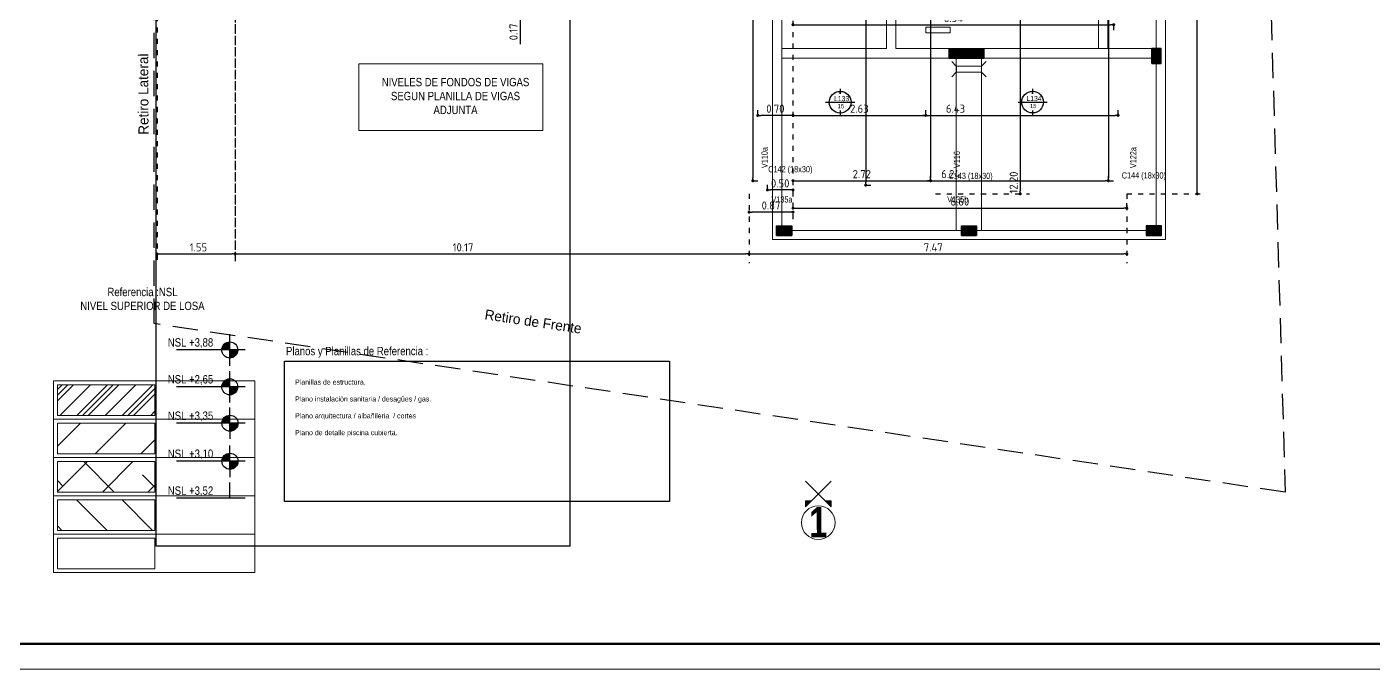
# Model space of a CAD drawing. Extents: x 233 to 569, y -241 to -74.
# Drawn here: x 403.71 to 430.34, y -111.52 to -98.82 of the extents above; entities that cross this region are included whole.
import ezdxf
from ezdxf.enums import TextEntityAlignment as Align

# ---------------------------------------------------------------- set-up
doc = ezdxf.new("R2010")
doc.units = 0
doc.header["$MEASUREMENT"] = 0
for name, pattern in [('CENTER', [2, 1.25, -0.25, 0.25, -0.25]), ('DOT2', [0.125, 0, -0.125]), ('TRAZOS', [0.75, 0.5, -0.25])]:
    doc.linetypes.add(name, pattern=pattern)
doc.layers.get('0').update_dxf_attribs({"linetype": 'CONTINUOUS', "lineweight": 50})
doc.layers.get('DEFPOINTS').update_dxf_attribs({"linetype": 'CONTINUOUS'})
for name, color, linetype, lineweight in [('00 EJES DE REPLANTEO MODEL 1 Y 2', 1, 'CENTER', 20), ('2D PA ESTRUCTURA COLUMNAS BORDES', 95, 'CONTINUOUS', 9), ('2D PB ESTRUCTURA COLUMNAS BORDES', 7, 'CONTINUOUS', 0), ('2D PB ESTRUCTURA LOSA PILETA HATCH', 150, 'CONTINUOUS', 0), ('2D PB ESTRUCTURA VIGAS', 109, 'CONTINUOUS', 0), ('LINEAS', 2, 'CONTINUOUS', 20), ('MARCOS', 4, 'CONTINUOUS', 80)]:
    doc.layers.add(name, color=color, linetype=linetype, lineweight=lineweight)
for name, color, linetype in [('2D PLATEA ESTRUCTURA COLUMNAS BORDES', 7, 'CONTINUOUS'), ('2D PLATEA ESTRUCTURA COLUMNAS HATCH', 92, 'CONTINUOUS'), ('2D PLATEA ESTRUTURA CONTORNOS', 211, 'CONTINUOUS'), ('2D TERRENO RETIROS', 205, 'CONTINUOUS'), ('NIVELES PLANTA', 7, 'CONTINUOUS'), ('PAPER COTAS GENERAL 1 50', 7, 'CONTINUOUS'), ('PAPER PLATEA EST TEXTO NOM COLUMNAS', 92, 'CONTINUOUS'), ('PAPER ROTULO TEXTO LETRA OSCURA', 250, 'CONTINUOUS'), ('PAPER TEXTO NOM VIGAS', 7, 'CONTINUOUS')]:
    doc.layers.add(name, color=color, linetype=linetype)
doc.styles.add('ARIAL', font='')
doc.styles.add('SANSSERIFBOLD', font='', dxfattribs={"width": 0.8, "height": 0.32774})
doc.styles.get("Standard").update_dxf_attribs({"font": 'bahnschrift.ttf'})
doc.styles.add('style3', font='GOTHIC.TTF')
doc.styles.get('ARIAL').set_extended_font_data('DIN')
doc.styles.get('SANSSERIFBOLD').set_extended_font_data('Sitka Banner Semibold', bold=True)
doc.dimstyles.new('PLANTA', dxfattribs={"dimscale": 0, "dimtxt": 0.16, "dimasz": 0.06, "dimexe": 0.18, "dimexo": 0, "dimgap": 0.05, "dimtad": 1, "dimzin": 0, "dimdsep": 46, "dimtxsty": 'ARIAL', "dimblk1": 'DOT', "dimblk2": 'DOT', "dimsah": 1, "dimcen": 0.09, "dimclrd": 1, "dimclre": 1, "dimclrt": 3, "dimadec": 0, "dimazin": 0, "dimtfac": 1, "dimtofl": 0, "dimtmove": 0, "dimatfit": 3, "dimldrblk": 'DOT', "dimfxl": 0.18, "dimtolj": 1, "dimtzin": 0, "dimarcsym": 0})
pattern_1 = [(90, (403.076346, 32.488553), (-0.00635, 2e-18), []), (180, (403.076346, 32.488553), (-2e-18, -0.00635), [])]

# ---------------------------------------------------------------- blocks, each defined once
blk = doc.blocks.new('_DOT')
at = {"color": 0, "linetype": 'ByBlock'}
blk.add_line((-0.5, 0), (-1, 0), dxfattribs=at)
at = {"color": 0, "linetype": 'ByBlock', "const_width": 0.5}
blk.add_lwpolyline([(-0.25, 0, 1), (0.25, 0, 1)], format="xyb", close=True, dxfattribs=at)
blk = doc.blocks.new('*D694')
at = {"layer": 'DEFPOINTS', "color": 0, "transparency": 16777216}
for p in [(418.867, -89.922), (417.997, -102.122), (417.997, -102.483)]:
    blk.add_point(p, dxfattribs=at)
at = {"layer": 'PAPER COTAS GENERAL 1 50', "color": 1, "linetype": 'DOT2', "lineweight": -2, "transparency": 16777216}
for p, q in [((418.867, -89.922), (418.867, -102.663)), ((417.997, -102.122), (417.997, -102.663))]:
    blk.add_line(p, q, dxfattribs=at)
at = {"layer": 'PAPER COTAS GENERAL 1 50', "color": 1, "lineweight": -2, "transparency": 16777216}
blk.add_line((418.807, -102.483), (418.057, -102.483), dxfattribs=at)
at = {"layer": 'PAPER COTAS GENERAL 1 50', "color": 1, "lineweight": -2, "transparency": 16777216, "xscale": 0.06, "yscale": 0.06, "zscale": 0.06, "rotation": 180}
blk.add_blockref('_DOT', (417.997, -102.483), dxfattribs=at)
at = {"layer": 'PAPER COTAS GENERAL 1 50', "color": 1, "lineweight": -2, "transparency": 16777216, "xscale": 0.06, "yscale": 0.06, "zscale": 0.06}
blk.add_blockref('_DOT', (418.867, -102.483), dxfattribs=at)
at = {"layer": 'PAPER COTAS GENERAL 1 50', "color": 3, "transparency": 16777216, "insert": (418.432, -102.352), "char_height": 0.16, "attachment_point": 5, "style": 'ARIAL'}
blk.add_mtext('\\A1;0.87', dxfattribs=at)
blk = doc.blocks.new('*D702')
at = {"layer": 'DEFPOINTS', "color": 0, "transparency": 16777216}
for p in [(418.867, -89.922), (421.686, -102.122), (423.364, -102.122)]:
    blk.add_point(p, dxfattribs=at)
at = {"layer": 'PAPER COTAS GENERAL 1 50', "color": 1, "linetype": 'DOT2', "lineweight": -2, "transparency": 16777216}
for p, q in [((418.867, -89.922), (423.544, -89.922)), ((421.686, -102.122), (423.544, -102.122))]:
    blk.add_line(p, q, dxfattribs=at)
at = {"layer": 'PAPER COTAS GENERAL 1 50', "color": 1, "lineweight": -2, "transparency": 16777216}
blk.add_line((423.364, -89.982), (423.364, -102.062), dxfattribs=at)
at = {"layer": 'PAPER COTAS GENERAL 1 50', "color": 1, "lineweight": -2, "transparency": 16777216, "xscale": 0.06, "yscale": 0.06, "zscale": 0.06}
for p, rotation in [((423.364, -89.922), 90), ((423.364, -102.122), 270)]:
    blk.add_blockref('_DOT', p, dxfattribs=dict(at, rotation=rotation))
at = {"layer": 'PAPER COTAS GENERAL 1 50', "color": 3, "transparency": 16777216, "insert": (423.233, -101.898), "char_height": 0.16, "attachment_point": 5, "rotation": 90, "style": 'ARIAL'}
blk.add_mtext('\\A1;12.20', dxfattribs=at)
blk = doc.blocks.new('*D708')
at = {"layer": 'DEFPOINTS', "color": 0, "transparency": 16777216}
for p in [(417.997, -102.122), (425.471, -102.122), (425.471, -103.311)]:
    blk.add_point(p, dxfattribs=at)
at = {"layer": 'PAPER COTAS GENERAL 1 50', "color": 1, "linetype": 'DOT2', "lineweight": -2, "transparency": 16777216}
for p, q in [((417.997, -102.122), (417.997, -103.491)), ((425.471, -102.122), (425.471, -103.491))]:
    blk.add_line(p, q, dxfattribs=at)
at = {"layer": 'PAPER COTAS GENERAL 1 50', "color": 1, "lineweight": -2, "transparency": 16777216}
blk.add_line((418.057, -103.311), (425.411, -103.311), dxfattribs=at)
at = {"layer": 'PAPER COTAS GENERAL 1 50', "color": 1, "lineweight": -2, "transparency": 16777216, "xscale": 0.06, "yscale": 0.06, "zscale": 0.06, "rotation": 180}
blk.add_blockref('_DOT', (417.997, -103.311), dxfattribs=at)
at = {"layer": 'PAPER COTAS GENERAL 1 50', "color": 1, "lineweight": -2, "transparency": 16777216, "xscale": 0.06, "yscale": 0.06, "zscale": 0.06}
blk.add_blockref('_DOT', (425.471, -103.311), dxfattribs=at)
at = {"layer": 'PAPER COTAS GENERAL 1 50', "color": 3, "transparency": 16777216, "insert": (421.641, -103.181), "char_height": 0.16, "attachment_point": 5, "style": 'ARIAL'}
blk.add_mtext('\\A1;7.47', dxfattribs=at)
blk = doc.blocks.new('*D710')
at = {"layer": 'DEFPOINTS', "color": 0, "transparency": 16777216}
for p in [(407.831, -97.954), (417.997, -102.122), (417.997, -103.311)]:
    blk.add_point(p, dxfattribs=at)
at = {"layer": 'PAPER COTAS GENERAL 1 50', "color": 1, "linetype": 'DOT2', "lineweight": -2, "transparency": 16777216}
for p, q in [((407.831, -97.954), (407.831, -103.491)), ((417.997, -102.122), (417.997, -103.491))]:
    blk.add_line(p, q, dxfattribs=at)
at = {"layer": 'PAPER COTAS GENERAL 1 50', "color": 1, "lineweight": -2, "transparency": 16777216}
blk.add_line((407.891, -103.311), (417.937, -103.311), dxfattribs=at)
at = {"layer": 'PAPER COTAS GENERAL 1 50', "color": 1, "lineweight": -2, "transparency": 16777216, "xscale": 0.06, "yscale": 0.06, "zscale": 0.06, "rotation": 180}
blk.add_blockref('_DOT', (407.831, -103.311), dxfattribs=at)
at = {"layer": 'PAPER COTAS GENERAL 1 50', "color": 1, "lineweight": -2, "transparency": 16777216, "xscale": 0.06, "yscale": 0.06, "zscale": 0.06}
blk.add_blockref('_DOT', (417.997, -103.311), dxfattribs=at)
at = {"layer": 'PAPER COTAS GENERAL 1 50', "color": 3, "transparency": 16777216, "insert": (412.339, -103.18), "char_height": 0.16, "attachment_point": 5, "style": 'ARIAL'}
blk.add_mtext('\\A1;10.17', dxfattribs=at)
blk = doc.blocks.new('*D711')
at = {"layer": 'DEFPOINTS', "color": 0, "transparency": 16777216}
for p in [(406.285, -94.328), (407.831, -97.868), (407.831, -103.311)]:
    blk.add_point(p, dxfattribs=at)
at = {"layer": 'PAPER COTAS GENERAL 1 50', "color": 1, "linetype": 'DOT2', "lineweight": -2, "transparency": 16777216}
for p, q in [((406.285, -94.328), (406.285, -103.491)), ((407.831, -97.868), (407.831, -103.491))]:
    blk.add_line(p, q, dxfattribs=at)
at = {"layer": 'PAPER COTAS GENERAL 1 50', "color": 1, "lineweight": -2, "transparency": 16777216}
blk.add_line((406.345, -103.311), (407.771, -103.311), dxfattribs=at)
at = {"layer": 'PAPER COTAS GENERAL 1 50', "color": 1, "lineweight": -2, "transparency": 16777216, "xscale": 0.06, "yscale": 0.06, "zscale": 0.06, "rotation": 180}
blk.add_blockref('_DOT', (406.285, -103.311), dxfattribs=at)
at = {"layer": 'PAPER COTAS GENERAL 1 50', "color": 1, "lineweight": -2, "transparency": 16777216, "xscale": 0.06, "yscale": 0.06, "zscale": 0.06}
blk.add_blockref('_DOT', (407.831, -103.311), dxfattribs=at)
at = {"layer": 'PAPER COTAS GENERAL 1 50', "color": 3, "transparency": 16777216, "insert": (407.104, -103.18), "char_height": 0.16, "attachment_point": 5, "style": 'ARIAL'}
blk.add_mtext('\\A1;1.55', dxfattribs=at)
blk = doc.blocks.new('*D647')
at = {"layer": 'DEFPOINTS', "color": 0, "transparency": 16777216}
for p in [(413.469, -97.782), (415.888, -97.954), (417.997, -97.782)]:
    blk.add_point(p, dxfattribs=at)
at = {"layer": 'PAPER COTAS GENERAL 1 50', "color": 1, "lineweight": -2, "transparency": 16777216}
for p, q in [((413.469, -97.722), (413.469, -97.662)), ((413.469, -98.014), (413.469, -99.16))]:
    blk.add_line(p, q, dxfattribs=at)
at = {"layer": 'PAPER COTAS GENERAL 1 50', "color": 1, "linetype": 'DOT2', "lineweight": -2, "transparency": 16777216}
for p, q in [((417.997, -97.782), (413.289, -97.782)), ((415.888, -97.954), (413.289, -97.954))]:
    blk.add_line(p, q, dxfattribs=at)
at = {"layer": 'PAPER COTAS GENERAL 1 50', "color": 1, "lineweight": -2, "transparency": 16777216, "xscale": 0.06, "yscale": 0.06, "zscale": 0.06}
for p, rotation in [((413.469, -97.782), 270), ((413.469, -97.954), 90)]:
    blk.add_blockref('_DOT', p, dxfattribs=dict(at, rotation=rotation))
at = {"layer": 'PAPER COTAS GENERAL 1 50', "color": 3, "transparency": 16777216, "insert": (413.338, -98.917), "char_height": 0.16, "attachment_point": 5, "rotation": 90, "style": 'ARIAL'}
blk.add_mtext('\\A1;0.17', dxfattribs=at)
blk = doc.blocks.new('*D662')
at = {"layer": 'DEFPOINTS', "color": 0, "transparency": 16777216}
for p in [(425.471, -92.58), (426.866, -92.58), (425.471, -102.122)]:
    blk.add_point(p, dxfattribs=at)
at = {"layer": 'PAPER COTAS GENERAL 1 50', "color": 1, "linetype": 'DOT2', "lineweight": -2, "transparency": 16777216}
for p, q in [((425.471, -92.58), (427.046, -92.58)), ((425.471, -102.122), (427.046, -102.122))]:
    blk.add_line(p, q, dxfattribs=at)
at = {"layer": 'PAPER COTAS GENERAL 1 50', "color": 1, "lineweight": -2, "transparency": 16777216}
blk.add_line((426.866, -102.062), (426.866, -92.64), dxfattribs=at)
at = {"layer": 'PAPER COTAS GENERAL 1 50', "color": 1, "lineweight": -2, "transparency": 16777216, "xscale": 0.06, "yscale": 0.06, "zscale": 0.06}
for p, rotation in [((426.866, -92.58), 90), ((426.866, -102.122), 270)]:
    blk.add_blockref('_DOT', p, dxfattribs=dict(at, rotation=rotation))
at = {"layer": 'PAPER COTAS GENERAL 1 50', "color": 3, "transparency": 16777216, "insert": (426.734, -97.351), "char_height": 0.16, "attachment_point": 5, "rotation": 90, "style": 'ARIAL'}
blk.add_mtext('\\A1;9.54', dxfattribs=at)
blk = doc.blocks.new('*D668')
at = {"layer": 'DEFPOINTS', "color": 0, "transparency": 16777216}
for p in [(418.867, -89.922), (421.494, -100.569), (421.494, -100.569)]:
    blk.add_point(p, dxfattribs=at)
at = {"layer": 'PAPER COTAS GENERAL 1 50', "color": 1, "linetype": 'DOT2', "lineweight": -2, "transparency": 16777216}
for p, q in [((418.867, -89.922), (418.867, -100.749)), ((421.494, -100.569), (421.494, -100.389))]:
    blk.add_line(p, q, dxfattribs=at)
at = {"layer": 'PAPER COTAS GENERAL 1 50', "color": 1, "lineweight": -2, "transparency": 16777216}
blk.add_line((418.927, -100.569), (421.434, -100.569), dxfattribs=at)
at = {"layer": 'PAPER COTAS GENERAL 1 50', "color": 1, "lineweight": -2, "transparency": 16777216, "xscale": 0.06, "yscale": 0.06, "zscale": 0.06, "rotation": 180}
blk.add_blockref('_DOT', (418.867, -100.569), dxfattribs=at)
at = {"layer": 'PAPER COTAS GENERAL 1 50', "color": 1, "lineweight": -2, "transparency": 16777216, "xscale": 0.06, "yscale": 0.06, "zscale": 0.06}
blk.add_blockref('_DOT', (421.494, -100.569), dxfattribs=at)
at = {"layer": 'PAPER COTAS GENERAL 1 50', "color": 3, "transparency": 16777216, "insert": (420.18, -100.437), "char_height": 0.16, "attachment_point": 5, "style": 'ARIAL'}
blk.add_mtext('\\A1;2.63', dxfattribs=at)
blk = doc.blocks.new('*D669')
at = {"layer": 'DEFPOINTS', "color": 0, "transparency": 16777216}
for p in [(418.867, -89.922), (425.298, -100.569), (425.298, -100.569)]:
    blk.add_point(p, dxfattribs=at)
at = {"layer": 'PAPER COTAS GENERAL 1 50', "color": 1, "linetype": 'DOT2', "lineweight": -2, "transparency": 16777216}
for p, q in [((418.867, -89.922), (418.867, -100.749)), ((425.298, -100.569), (425.298, -100.389))]:
    blk.add_line(p, q, dxfattribs=at)
at = {"layer": 'PAPER COTAS GENERAL 1 50', "color": 1, "lineweight": -2, "transparency": 16777216}
blk.add_line((418.927, -100.569), (425.238, -100.569), dxfattribs=at)
at = {"layer": 'PAPER COTAS GENERAL 1 50', "color": 1, "lineweight": -2, "transparency": 16777216, "xscale": 0.06, "yscale": 0.06, "zscale": 0.06, "rotation": 180}
blk.add_blockref('_DOT', (418.867, -100.569), dxfattribs=at)
at = {"layer": 'PAPER COTAS GENERAL 1 50', "color": 1, "lineweight": -2, "transparency": 16777216, "xscale": 0.06, "yscale": 0.06, "zscale": 0.06}
blk.add_blockref('_DOT', (425.298, -100.569), dxfattribs=at)
at = {"layer": 'PAPER COTAS GENERAL 1 50', "color": 3, "transparency": 16777216, "insert": (422.082, -100.437), "char_height": 0.16, "attachment_point": 5, "style": 'ARIAL'}
blk.add_mtext('\\A1;6.43', dxfattribs=at)
blk = doc.blocks.new('*D670')
at = {"layer": 'DEFPOINTS', "color": 0, "transparency": 16777216}
for p in [(418.867, -89.922), (425.471, -102.405), (425.471, -102.405)]:
    blk.add_point(p, dxfattribs=at)
at = {"layer": 'PAPER COTAS GENERAL 1 50', "color": 1, "linetype": 'DOT2', "lineweight": -2, "transparency": 16777216}
for p, q in [((418.867, -89.922), (418.867, -102.585)), ((425.471, -102.405), (425.471, -102.225))]:
    blk.add_line(p, q, dxfattribs=at)
at = {"layer": 'PAPER COTAS GENERAL 1 50', "color": 1, "lineweight": -2, "transparency": 16777216}
blk.add_line((418.927, -102.405), (425.411, -102.405), dxfattribs=at)
at = {"layer": 'PAPER COTAS GENERAL 1 50', "color": 1, "lineweight": -2, "transparency": 16777216, "xscale": 0.06, "yscale": 0.06, "zscale": 0.06, "rotation": 180}
blk.add_blockref('_DOT', (418.867, -102.405), dxfattribs=at)
at = {"layer": 'PAPER COTAS GENERAL 1 50', "color": 1, "lineweight": -2, "transparency": 16777216, "xscale": 0.06, "yscale": 0.06, "zscale": 0.06}
blk.add_blockref('_DOT', (425.471, -102.405), dxfattribs=at)
at = {"layer": 'PAPER COTAS GENERAL 1 50', "color": 3, "transparency": 16777216, "insert": (422.169, -102.274), "char_height": 0.16, "attachment_point": 5, "style": 'ARIAL'}
blk.add_mtext('\\A1;6.60', dxfattribs=at)
blk = doc.blocks.new('*D671')
at = {"layer": 'DEFPOINTS', "color": 0, "transparency": 16777216}
for p in [(418.867, -89.922), (418.17, -100.569), (418.17, -100.569)]:
    blk.add_point(p, dxfattribs=at)
at = {"layer": 'PAPER COTAS GENERAL 1 50', "color": 1, "linetype": 'DOT2', "lineweight": -2, "transparency": 16777216}
for p, q in [((418.867, -89.922), (418.867, -100.749)), ((418.17, -100.569), (418.17, -100.389))]:
    blk.add_line(p, q, dxfattribs=at)
at = {"layer": 'PAPER COTAS GENERAL 1 50', "color": 1, "lineweight": -2, "transparency": 16777216}
blk.add_line((418.807, -100.569), (418.23, -100.569), dxfattribs=at)
at = {"layer": 'PAPER COTAS GENERAL 1 50', "color": 1, "lineweight": -2, "transparency": 16777216, "xscale": 0.06, "yscale": 0.06, "zscale": 0.06, "rotation": 180}
blk.add_blockref('_DOT', (418.17, -100.569), dxfattribs=at)
at = {"layer": 'PAPER COTAS GENERAL 1 50', "color": 1, "lineweight": -2, "transparency": 16777216, "xscale": 0.06, "yscale": 0.06, "zscale": 0.06}
blk.add_blockref('_DOT', (418.867, -100.569), dxfattribs=at)
at = {"layer": 'PAPER COTAS GENERAL 1 50', "color": 3, "transparency": 16777216, "insert": (418.519, -100.437), "char_height": 0.16, "attachment_point": 5, "style": 'ARIAL'}
blk.add_mtext('\\A1;0.70', dxfattribs=at)
blk = doc.blocks.new('*D677')
at = {"layer": 'DEFPOINTS', "color": 0, "transparency": 16777216}
for p in [(418.867, -89.922), (420.305, -101.949), (420.305, -101.949)]:
    blk.add_point(p, dxfattribs=at)
at = {"layer": 'PAPER COTAS GENERAL 1 50', "color": 1, "linetype": 'DOT2', "lineweight": -2, "transparency": 16777216}
for p, q in [((418.867, -89.922), (420.485, -89.922)), ((420.305, -101.949), (420.485, -101.949))]:
    blk.add_line(p, q, dxfattribs=at)
at = {"layer": 'PAPER COTAS GENERAL 1 50', "color": 1, "lineweight": -2, "transparency": 16777216}
blk.add_line((420.305, -89.982), (420.305, -101.889), dxfattribs=at)
at = {"layer": 'PAPER COTAS GENERAL 1 50', "color": 1, "lineweight": -2, "transparency": 16777216, "xscale": 0.06, "yscale": 0.06, "zscale": 0.06}
for p, rotation in [((420.305, -89.922), 90), ((420.305, -101.949), 270)]:
    blk.add_blockref('_DOT', p, dxfattribs=dict(at, rotation=rotation))
at = {"layer": 'PAPER COTAS GENERAL 1 50', "color": 3, "transparency": 16777216, "insert": (420.173, -95.936), "char_height": 0.16, "attachment_point": 5, "rotation": 90, "style": 'ARIAL'}
blk.add_mtext('\\A1;12.03', dxfattribs=at)
blk = doc.blocks.new('*D752')
at = {"layer": 'DEFPOINTS', "color": 0, "transparency": 16777216}
for p in [(418.867, -89.922), (425.211, -97.208), (425.211, -98.775)]:
    blk.add_point(p, dxfattribs=at)
at = {"layer": 'PAPER COTAS GENERAL 1 50', "color": 1, "linetype": 'DOT2', "lineweight": -2, "transparency": 16777216}
for p, q in [((418.867, -89.922), (418.867, -98.955)), ((425.211, -97.208), (425.211, -98.955))]:
    blk.add_line(p, q, dxfattribs=at)
at = {"layer": 'PAPER COTAS GENERAL 1 50', "color": 1, "lineweight": -2, "transparency": 16777216}
blk.add_line((418.927, -98.775), (425.151, -98.775), dxfattribs=at)
at = {"layer": 'PAPER COTAS GENERAL 1 50', "color": 1, "lineweight": -2, "transparency": 16777216, "xscale": 0.06, "yscale": 0.06, "zscale": 0.06, "rotation": 180}
blk.add_blockref('_DOT', (418.867, -98.775), dxfattribs=at)
at = {"layer": 'PAPER COTAS GENERAL 1 50', "color": 1, "lineweight": -2, "transparency": 16777216, "xscale": 0.06, "yscale": 0.06, "zscale": 0.06}
blk.add_blockref('_DOT', (425.211, -98.775), dxfattribs=at)
at = {"layer": 'PAPER COTAS GENERAL 1 50', "color": 3, "transparency": 16777216, "insert": (422.039, -98.643), "char_height": 0.16, "attachment_point": 5, "style": 'ARIAL'}
blk.add_mtext('\\A1;6.34', dxfattribs=at)
blk = doc.blocks.new('*D754')
at = {"layer": 'DEFPOINTS', "color": 0, "transparency": 16777216}
for p in [(418.867, -89.922), (425.106, -101.862), (425.106, -101.862)]:
    blk.add_point(p, dxfattribs=at)
at = {"layer": 'PAPER COTAS GENERAL 1 50', "color": 1, "linetype": 'DOT2', "lineweight": -2, "transparency": 16777216}
for p, q in [((418.867, -89.922), (418.867, -102.042)), ((425.106, -101.862), (425.106, -101.682))]:
    blk.add_line(p, q, dxfattribs=at)
at = {"layer": 'PAPER COTAS GENERAL 1 50', "color": 1, "lineweight": -2, "transparency": 16777216}
blk.add_line((418.927, -101.862), (425.046, -101.862), dxfattribs=at)
at = {"layer": 'PAPER COTAS GENERAL 1 50', "color": 1, "lineweight": -2, "transparency": 16777216, "xscale": 0.06, "yscale": 0.06, "zscale": 0.06, "rotation": 180}
blk.add_blockref('_DOT', (418.867, -101.862), dxfattribs=at)
at = {"layer": 'PAPER COTAS GENERAL 1 50', "color": 1, "lineweight": -2, "transparency": 16777216, "xscale": 0.06, "yscale": 0.06, "zscale": 0.06}
blk.add_blockref('_DOT', (425.106, -101.862), dxfattribs=at)
at = {"layer": 'PAPER COTAS GENERAL 1 50', "color": 3, "transparency": 16777216, "insert": (421.987, -101.731), "char_height": 0.16, "attachment_point": 5, "style": 'ARIAL'}
blk.add_mtext('\\A1;6.24', dxfattribs=at)
blk = doc.blocks.new('*D755')
at = {"layer": 'DEFPOINTS', "color": 0, "transparency": 16777216}
for p in [(418.867, -89.922), (425.106, -101.862), (425.106, -101.862)]:
    blk.add_point(p, dxfattribs=at)
at = {"layer": 'PAPER COTAS GENERAL 1 50', "color": 1, "linetype": 'DOT2', "lineweight": -2, "transparency": 16777216}
for p, q in [((418.867, -89.922), (425.286, -89.922)), ((425.106, -101.862), (425.286, -101.862))]:
    blk.add_line(p, q, dxfattribs=at)
at = {"layer": 'PAPER COTAS GENERAL 1 50', "color": 1, "lineweight": -2, "transparency": 16777216}
blk.add_line((425.106, -89.982), (425.106, -101.802), dxfattribs=at)
at = {"layer": 'PAPER COTAS GENERAL 1 50', "color": 1, "lineweight": -2, "transparency": 16777216, "xscale": 0.06, "yscale": 0.06, "zscale": 0.06}
for p, rotation in [((425.106, -89.922), 90), ((425.106, -101.862), 270)]:
    blk.add_blockref('_DOT', p, dxfattribs=dict(at, rotation=rotation))
at = {"layer": 'PAPER COTAS GENERAL 1 50', "color": 3, "transparency": 16777216, "insert": (424.976, -95.892), "char_height": 0.16, "attachment_point": 5, "rotation": 90, "style": 'ARIAL'}
blk.add_mtext('\\A1;11.94', dxfattribs=at)
blk = doc.blocks.new('*D757')
at = {"layer": 'DEFPOINTS', "color": 0, "transparency": 16777216}
for p in [(418.867, -89.922), (421.59, -101.862), (421.59, -101.862)]:
    blk.add_point(p, dxfattribs=at)
at = {"layer": 'PAPER COTAS GENERAL 1 50', "color": 1, "linetype": 'DOT2', "lineweight": -2, "transparency": 16777216}
for p, q in [((418.867, -89.922), (421.77, -89.922)), ((421.59, -101.862), (421.77, -101.862))]:
    blk.add_line(p, q, dxfattribs=at)
at = {"layer": 'PAPER COTAS GENERAL 1 50', "color": 1, "lineweight": -2, "transparency": 16777216}
blk.add_line((421.59, -89.982), (421.59, -101.802), dxfattribs=at)
at = {"layer": 'PAPER COTAS GENERAL 1 50', "color": 1, "lineweight": -2, "transparency": 16777216, "xscale": 0.06, "yscale": 0.06, "zscale": 0.06}
for p, rotation in [((421.59, -89.922), 90), ((421.59, -101.862), 270)]:
    blk.add_blockref('_DOT', p, dxfattribs=dict(at, rotation=rotation))
at = {"layer": 'PAPER COTAS GENERAL 1 50', "color": 3, "transparency": 16777216, "insert": (421.459, -95.892), "char_height": 0.16, "attachment_point": 5, "rotation": 90, "style": 'ARIAL'}
blk.add_mtext('\\A1;11.94', dxfattribs=at)
blk = doc.blocks.new('*D758')
at = {"layer": 'DEFPOINTS', "color": 0, "transparency": 16777216}
for p in [(418.867, -89.922), (418.362, -102.045), (418.362, -102.045)]:
    blk.add_point(p, dxfattribs=at)
at = {"layer": 'PAPER COTAS GENERAL 1 50', "color": 1, "linetype": 'DOT2', "lineweight": -2, "transparency": 16777216}
for p, q in [((418.867, -89.922), (418.867, -102.225)), ((418.362, -102.045), (418.362, -101.865))]:
    blk.add_line(p, q, dxfattribs=at)
at = {"layer": 'PAPER COTAS GENERAL 1 50', "color": 1, "lineweight": -2, "transparency": 16777216}
blk.add_line((418.807, -102.045), (418.422, -102.045), dxfattribs=at)
at = {"layer": 'PAPER COTAS GENERAL 1 50', "color": 1, "lineweight": -2, "transparency": 16777216, "xscale": 0.06, "yscale": 0.06, "zscale": 0.06, "rotation": 180}
blk.add_blockref('_DOT', (418.362, -102.045), dxfattribs=at)
at = {"layer": 'PAPER COTAS GENERAL 1 50', "color": 1, "lineweight": -2, "transparency": 16777216, "xscale": 0.06, "yscale": 0.06, "zscale": 0.06}
blk.add_blockref('_DOT', (418.867, -102.045), dxfattribs=at)
at = {"layer": 'PAPER COTAS GENERAL 1 50', "color": 3, "transparency": 16777216, "insert": (418.614, -101.914), "char_height": 0.16, "attachment_point": 5, "style": 'ARIAL'}
blk.add_mtext('\\A1;0.50', dxfattribs=at)
blk = doc.blocks.new('*D759')
at = {"layer": 'DEFPOINTS', "color": 0, "transparency": 16777216}
for p in [(415.35, -89.922), (418.073, -101.862), (418.073, -101.862)]:
    blk.add_point(p, dxfattribs=at)
at = {"layer": 'PAPER COTAS GENERAL 1 50', "color": 1, "linetype": 'DOT2', "lineweight": -2, "transparency": 16777216}
for p, q in [((415.35, -89.922), (418.253, -89.922)), ((418.073, -101.862), (418.253, -101.862))]:
    blk.add_line(p, q, dxfattribs=at)
at = {"layer": 'PAPER COTAS GENERAL 1 50', "color": 1, "lineweight": -2, "transparency": 16777216}
blk.add_line((418.073, -89.982), (418.073, -101.802), dxfattribs=at)
at = {"layer": 'PAPER COTAS GENERAL 1 50', "color": 1, "lineweight": -2, "transparency": 16777216, "xscale": 0.06, "yscale": 0.06, "zscale": 0.06}
for p, rotation in [((418.073, -89.922), 90), ((418.073, -101.862), 270)]:
    blk.add_blockref('_DOT', p, dxfattribs=dict(at, rotation=rotation))
at = {"layer": 'PAPER COTAS GENERAL 1 50', "color": 3, "transparency": 16777216, "insert": (417.943, -95.892), "char_height": 0.16, "attachment_point": 5, "rotation": 90, "style": 'ARIAL'}
blk.add_mtext('\\A1;11.94', dxfattribs=at)
blk = doc.blocks.new('*D734')
at = {"layer": 'DEFPOINTS', "color": 0, "transparency": 16777216}
for p in [(418.867, -89.922), (421.59, -101.862), (421.59, -101.862)]:
    blk.add_point(p, dxfattribs=at)
at = {"layer": 'PAPER COTAS GENERAL 1 50', "color": 1, "linetype": 'DOT2', "lineweight": -2, "transparency": 16777216}
for p, q in [((418.867, -89.922), (418.867, -102.042)), ((421.59, -101.862), (421.59, -101.682))]:
    blk.add_line(p, q, dxfattribs=at)
at = {"layer": 'PAPER COTAS GENERAL 1 50', "color": 1, "lineweight": -2, "transparency": 16777216}
blk.add_line((418.927, -101.862), (421.53, -101.862), dxfattribs=at)
at = {"layer": 'PAPER COTAS GENERAL 1 50', "color": 1, "lineweight": -2, "transparency": 16777216, "xscale": 0.06, "yscale": 0.06, "zscale": 0.06, "rotation": 180}
blk.add_blockref('_DOT', (418.867, -101.862), dxfattribs=at)
at = {"layer": 'PAPER COTAS GENERAL 1 50', "color": 1, "lineweight": -2, "transparency": 16777216, "xscale": 0.06, "yscale": 0.06, "zscale": 0.06}
blk.add_blockref('_DOT', (421.59, -101.862), dxfattribs=at)
at = {"layer": 'PAPER COTAS GENERAL 1 50', "color": 3, "transparency": 16777216, "insert": (420.228, -101.732), "char_height": 0.16, "attachment_point": 5, "style": 'ARIAL'}
blk.add_mtext('\\A1;2.72', dxfattribs=at)

msp = doc.modelspace()

# ---------------------------------------------------------------- hatches: boundary and pattern name
at = {"layer": '00 EJES DE REPLANTEO MODEL 1 Y 2', "linetype": 'Continuous'}
for points in [[(419.1124, -108.3126), (419.1124, -108.1926), (419.2324, -108.1926)], [(419.5016, -108.1926), (419.6216, -108.1926), (419.6216, -108.3126)]]:
    msp.add_hatch(color=256, dxfattribs=at).paths.add_polyline_path(points)
at = {"layer": '2D PB ESTRUCTURA COLUMNAS BORDES'}
h = msp.add_hatch(dxfattribs=at)
h.set_pattern_fill('ANSI38', color=256, scale=0.2)
h.set_pattern_definition([(45, (403.07635, 32.6386), (-0.4490128, 0.4490128), []), (135, (403.07635, 32.6386), (-1.3470384, 0.4490128), [1.5875, -0.9525])])
h.paths.add_polyline_path([(406.2391, -108.0197), (406.2391, -107.4142), (404.3152, -107.4142), (404.3152, -108.0197)])
at = {"layer": '2D PB ESTRUCTURA LOSA PILETA HATCH'}
h = msp.add_hatch(dxfattribs=at)
h.set_pattern_fill('ANSI31', color=256, scale=0.2)
h.set_pattern_definition([(45, (403.07635, 32.6386), (-0.4490128, 0.4490128), [])])
h.paths.add_polyline_path([(406.2391, -107.2613), (406.2391, -106.6559), (404.3152, -106.6559), (404.3152, -107.2613)])
at = {"layer": '2D PB ESTRUCTURA VIGAS'}
h = msp.add_hatch(dxfattribs=at)
h.set_pattern_fill('ANSI31', color=256, scale=0.2, angle=90)
h.set_pattern_definition([(135, (403.07635, 32.6386), (-0.4490128, -0.4490128), [])])
h.paths.add_polyline_path([(404.3152, -108.1726), (404.3152, -108.778), (406.2391, -108.778), (406.2391, -108.1726)])
at = {"layer": '2D PLATEA ESTRUCTURA COLUMNAS HATCH'}
h = msp.add_hatch(dxfattribs=at)
h.set_pattern_fill('NET', color=256, scale=0.002, angle=90)
h.set_pattern_definition([(90, (399.7333316, 17.7291964), (-0.00635, 2e-18), []), (180, (399.7333316, 17.7291964), (-2e-18, -0.00635), [])])
h.paths.add_polyline_path([(422.642, -99.2452), (421.9554, -99.245), (421.9554, -99.4351), (422.642, -99.4353)])
h = msp.add_hatch(dxfattribs=at)
h.set_pattern_fill('NET', color=256, scale=0.002, angle=90)
h.set_pattern_definition([(90, (402.8164176, 32.638618), (-0.00635, 2e-18), []), (180, (402.8164176, 32.638618), (-2e-18, -0.00635), [])])
h.paths.add_polyline_path([(425.9634, -99.5451), (426.1534, -99.5451), (426.1534, -99.2451), (425.9634, -99.2451)])
h = msp.add_hatch(dxfattribs=at)
h.set_pattern_fill('NET', color=256, scale=0.002, angle=90)
h.set_pattern_definition(pattern_1)
h.paths.add_polyline_path([(418.8421, -102.7555), (418.5421, -102.7556), (418.5421, -102.9456), (418.8421, -102.9455)])
h = msp.add_hatch(dxfattribs=at)
h.set_pattern_fill('NET', color=256, scale=0.002, angle=90)
h.set_pattern_definition([(90, (406.7325045, 32.488591), (-0.00635, 2e-18), []), (180, (406.7325045, 32.488591), (-2e-18, -0.00635), [])])
h.paths.add_polyline_path([(422.4982, -102.7555), (422.1982, -102.7555), (422.1982, -102.9456), (422.4982, -102.9455)])
h = msp.add_hatch(dxfattribs=at)
h.set_pattern_fill('NET', color=256, scale=0.002, angle=90)
h.set_pattern_definition(pattern_1)
h.paths.add_polyline_path([(425.8544, -102.7555), (426.1544, -102.7556), (426.1544, -102.9456), (425.8544, -102.9455)])
h = msp.add_hatch(dxfattribs=at)
h.set_pattern_fill('PLASTI', color=256, scale=0.1, angle=45)
h.set_pattern_definition([(45, (403.07635, 32.6386), (-0.4490128, 0.4490128), []), (45, (403.0202, 32.69475), (-0.4490128, 0.4490128), []), (45, (402.9641, 32.7509), (-0.4490128, 0.4490128), []), (45, (402.7957, 32.91926), (-0.4490128, 0.4490128), [])])
h.paths.add_polyline_path([(406.2391, -106.503), (406.2391, -105.8975), (404.3152, -105.8975), (404.3152, -106.503)])
at = {"layer": 'PAPER ROTULO TEXTO LETRA OSCURA', "linetype": 'Continuous', "lineweight": 0}
h = msp.add_hatch(color=256, dxfattribs=at)
h.dxf.hatch_style = 1
h.paths.add_polyline_path([(407.7243, -105.0508, 0.4128867), (407.5661, -105.2097), (407.725, -105.2097)])
h.paths.add_polyline_path([(407.8839, -105.2097), (407.725, -105.2097), (407.7257, -105.3686, 0.4128867)])
h = msp.add_hatch(color=256, dxfattribs=at)
h.dxf.hatch_style = 1
h.paths.add_polyline_path([(407.7243, -105.7802, 0.4128867), (407.5661, -105.9391), (407.725, -105.9391)])
h.paths.add_polyline_path([(407.8839, -105.9391), (407.725, -105.9391), (407.7257, -106.098, 0.4128867)])
h = msp.add_hatch(color=256, dxfattribs=at)
h.dxf.hatch_style = 1
h.paths.add_polyline_path([(407.7283, -106.659), (407.7275, -106.5001, 0.4128867), (407.5694, -106.659)])
h.paths.add_polyline_path([(407.729, -106.8179, 0.4128867), (407.8872, -106.659), (407.7283, -106.659)])
h = msp.add_hatch(color=256, dxfattribs=at)
h.dxf.hatch_style = 1
h.paths.add_polyline_path([(407.7283, -107.4117), (407.7275, -107.2528, 0.4128867), (407.5694, -107.4117)])
h.paths.add_polyline_path([(407.729, -107.5706, 0.4128867), (407.8872, -107.4117), (407.7283, -107.4117)])

# ---------------------------------------------------------------- linework, layer by layer
at = {"layer": '00 EJES DE REPLANTEO MODEL 1 Y 2', "linetype": 'Continuous'}
for p, q in [((419.6216, -107.8034), (419.1124, -108.3126)), ((419.6216, -108.3126), (419.1124, -107.8034))]:
    msp.add_line(p, q, dxfattribs=at)
for points in [[(419.1124, -108.3126), (419.1124, -108.1926), (419.2324, -108.1926)], [(419.6216, -108.3126), (419.6216, -108.1926), (419.5016, -108.1926)]]:
    msp.add_lwpolyline(points, dxfattribs=at)
msp.add_circle((419.367, -108.6252), 0.3334, dxfattribs=at)
at = {"layer": '2D PA ESTRUCTURA COLUMNAS BORDES'}
for points in [[(425.9634, -99.5451), (426.1534, -99.5451), (426.1534, -99.2451), (425.9634, -99.2451)], [(422.5982, -99.7145), (422.1038, -99.7145), (422.1038, -99.5945), (422.5982, -99.5945)], [(422.5982, -99.7145), (422.1038, -99.7145), (422.1038, -99.5945), (422.5982, -99.5945)], [(418.8421, -102.9456), (418.5421, -102.9456), (418.5421, -102.7556), (418.8421, -102.7556)], [(422.4982, -102.9455), (422.1982, -102.9455), (422.1982, -102.7555), (422.4982, -102.7555)], [(425.8544, -102.9456), (426.1544, -102.9456), (426.1544, -102.7556), (425.8544, -102.7556)]]:
    msp.add_lwpolyline(points, close=True, dxfattribs=at)
at = {"layer": '2D PB ESTRUCTURA COLUMNAS BORDES'}
msp.add_lwpolyline([(421.4937, -98.8221), (421.9746, -98.8221), (421.9746, -98.9375), (421.4937, -98.9375)], close=True, dxfattribs=at)
at = {"layer": '2D PB ESTRUCTURA VIGAS'}
for p, q in [((426.2334, -93.1045), (426.2334, -103.0255)), ((426.0534, -93.2845), (426.0534, -102.7556)), ((418.4631, -97.9299), (418.4631, -103.0255)), ((418.6431, -97.9299), (418.6431, -102.8455)), ((422.0982, -99.5945), (422.0102, -99.5051)), ((422.0982, -102.8455), (422.0982, -99.4351)), ((422.5982, -102.8455), (422.5982, -99.4351)), ((422.5982, -99.5945), (422.6862, -99.5051)), ((422.0982, -99.7145), (422.0102, -99.8038)), ((422.5982, -99.7145), (422.6862, -99.8038)), ((418.4631, -103.0255), (426.2334, -103.0255)), ((418.6431, -102.8455), (425.8544, -102.8455))]:
    msp.add_line(p, q, dxfattribs=at)
for points in [[(424.9088, -93.2945), (425.0988, -93.2945), (425.0988, -99.2451), (424.9088, -99.2451)], [(425.9634, -99.245), (422.642, -99.245), (422.642, -99.4351), (425.9634, -99.4351)], [(425.9634, -99.2451), (426.1534, -99.2451), (426.1534, -99.5451), (425.9634, -99.5451)], [(410.2768, -99.5495), (413.9193, -99.5495), (413.9193, -100.866), (410.2768, -100.866)], [(404.2387, -105.8211), (408.2224, -105.8211), (408.2224, -106.5794), (404.2387, -106.5794)], [(404.3152, -105.8975), (406.2391, -105.8975), (406.2391, -106.503), (404.3152, -106.503)], [(404.2387, -106.5794), (408.2224, -106.5794), (408.2224, -107.3378), (404.2387, -107.3378)], [(404.3152, -106.6559), (406.2391, -106.6559), (406.2391, -107.2613), (404.3152, -107.2613)], [(404.2387, -107.3378), (408.2224, -107.3378), (408.2224, -108.0961), (404.2387, -108.0961)], [(404.3152, -107.4142), (406.2391, -107.4142), (406.2391, -108.0197), (404.3152, -108.0197)], [(404.2387, -108.0961), (408.2224, -108.0961), (408.2224, -108.8545), (404.2387, -108.8545)], [(404.3152, -108.1726), (406.2391, -108.1726), (406.2391, -108.778), (404.3152, -108.778)], [(404.2387, -108.8545), (408.2224, -108.8545), (408.2224, -109.6128), (404.2387, -109.6128)], [(404.3152, -108.9309), (406.2391, -108.9309), (406.2391, -109.5364), (404.3152, -109.5364)]]:
    msp.add_lwpolyline(points, close=True, dxfattribs=at)
for points in [[(420.9043, -99.245), (420.9043, -94.9562), (420.7143, -94.9562), (420.7143, -99.245)], [(420.7143, -99.245), (418.6431, -99.245)], [(420.7143, -99.4351), (420.7143, -99.4351), (420.7143, -99.4351), (421.9554, -99.4351), (421.9554, -99.245), (420.9043, -99.245)], [(418.6431, -99.4351), (420.7143, -99.4351)], [(420.7143, -99.4351), (420.7143, -99.4351), (420.9043, -99.4351)]]:
    msp.add_lwpolyline(points, dxfattribs=at)
at = {"layer": '2D PLATEA ESTRUCTURA COLUMNAS BORDES'}
for points in [[(406.2673, -89.3688), (414.452, -89.3688), (414.452, -109.0905), (406.2673, -109.0905)], [(422.642, -99.4351), (421.9554, -99.4351), (421.9554, -99.2451), (422.642, -99.2451)], [(425.9634, -99.5451), (426.1534, -99.5451), (426.1534, -99.2451), (425.9634, -99.2451)], [(418.5421, -102.7556), (418.8421, -102.7556), (418.8421, -102.9456), (418.5421, -102.9456)], [(422.1982, -102.7555), (422.4982, -102.7555), (422.4982, -102.9456), (422.1982, -102.9455)], [(426.1544, -102.7556), (425.8544, -102.7556), (425.8544, -102.9456), (426.1544, -102.9456)]]:
    msp.add_lwpolyline(points, close=True, dxfattribs=at)
at = {"layer": '2D PLATEA ESTRUTURA CONTORNOS'}
msp.add_lwpolyline([(408.8068, -105.4339), (416.4238, -105.4339), (416.4238, -108.2063), (408.8068, -108.2063)], close=True, dxfattribs=at)
at = {"layer": '2D TERRENO RETIROS', "color": 252, "linetype": 'TRAZOS', "true_color": 0x939598}
msp.add_lwpolyline([(427.8419, -79.8488), (427.8419, -82.0882), (428.6039, -108.0248), (406.226, -104.6888), (406.226, -77.5272)], dxfattribs=at)
at = {"layer": 'LINEAS'}
msp.add_line((342.8705, -111.5225), (467.4834, -111.5225), dxfattribs=at)
at = {"layer": 'MARCOS'}
msp.add_line((343.3705, -111.0225), (466.9834, -111.0225), dxfattribs=at)
at = {"layer": 'NIVELES PLANTA'}
for p, q in [((407.725, -105.2097), (407.7236, -104.8985)), ((407.725, -105.2097), (406.6685, -105.2097)), ((408.0274, -105.2097), (407.725, -105.2097)), ((407.7264, -105.521), (407.725, -105.2097)), ((407.725, -105.9391), (407.7236, -105.6279)), ((407.725, -105.9391), (406.6685, -105.9391)), ((408.0274, -105.9391), (407.725, -105.9391)), ((407.7264, -106.2504), (407.725, -105.9391)), ((407.7283, -106.659), (407.7268, -106.3478)), ((407.7283, -106.659), (406.6718, -106.659)), ((408.0306, -106.659), (407.7283, -106.659)), ((407.7297, -106.9703), (407.7283, -106.659)), ((407.7283, -107.4117), (407.7268, -107.1005)), ((407.7283, -107.4117), (406.6718, -107.4117)), ((408.0306, -107.4117), (407.7283, -107.4117)), ((407.7297, -107.7229), (407.7283, -107.4117)), ((407.7283, -108.1411), (407.7268, -107.8299)), ((407.7283, -108.1411), (406.6718, -108.1411)), ((408.0306, -108.1411), (407.7283, -108.1411))]:
    msp.add_line(p, q, dxfattribs=at)
for centre in [(407.725, -105.2097), (407.725, -105.9391), (407.7283, -106.659), (407.7283, -107.4117)]:
    msp.add_circle(centre, 0.1589, dxfattribs=at)
at = {"layer": 'PAPER ROTULO TEXTO LETRA OSCURA'}
for p, q in [((419.801, -100.0437), (419.801, -100.0937)), ((419.801, -100.1437), (419.801, -100.0937)), ((419.801, -100.0937), (419.801, -100.1437)), ((423.6076, -100.0412), (423.6076, -100.0912)), ((423.6076, -100.1412), (423.6076, -100.0912)), ((423.6076, -100.0912), (423.6076, -100.1412)), ((419.5127, -100.3089), (420.0894, -100.3089)), ((419.5858, -100.3089), (420.0163, -100.3089)), ((423.3192, -100.3065), (423.8959, -100.3065)), ((423.3923, -100.3065), (423.8228, -100.3065)), ((419.801, -100.4742), (419.801, -100.5242)), ((419.801, -100.5242), (419.801, -100.5742)), ((423.6076, -100.4717), (423.6076, -100.5217)), ((423.6076, -100.5217), (423.6076, -100.5717))]:
    msp.add_line(p, q, dxfattribs=at)
for centre in [(419.801, -100.3089), (423.6076, -100.3065)]:
    msp.add_circle(centre, 0.2152, dxfattribs=at)

# ---------------------------------------------------------------- texts
at = {"layer": '00 EJES DE REPLANTEO MODEL 1 Y 2', "linetype": 'Continuous', "style": 'SANSSERIFBOLD', "width": 0.8}
msp.add_text('1', height=0.6, rotation=0.12774, dxfattribs=at).set_placement((419.367, -108.6163), align=Align.MIDDLE_CENTER)
at = {"layer": 'PAPER PLATEA EST TEXTO NOM COLUMNAS', "linetype": 'Continuous', "lineweight": 0, "char_height": 0.11, "width": 1.398555, "attachment_point": 1, "style": 'ARIAL'}
for s, insert in [('{\\fSwis721 BlkCn BT|b0|i0|c0|p34;\\H1.1x;C142 (18x30)}', (418.3768, -101.5735)), ('{\\fSwis721 BlkCn BT|b0|i0|c0|p34;\\H1.1x;C143 (18x30)}', (421.9432, -101.7055)), ('{\\fSwis721 BlkCn BT|b0|i0|c0|p34;\\H1.1x;C144 (18x30)}', (425.3717, -101.6968))]:
    msp.add_mtext(s, dxfattribs=dict(at, insert=insert))
at = {"layer": 'PAPER ROTULO TEXTO LETRA OSCURA'}
for s, rotation, p in [('Retiro Lateral', 90.24088, (406.1176, -100.9518)), ('Retiro de Frente', 351.52118, (412.7566, -104.6031))]:
    msp.add_text(s, height=0.2, rotation=rotation, dxfattribs=at).set_placement(p)
at = {"layer": 'PAPER ROTULO TEXTO LETRA OSCURA', "linetype": 'Continuous', "lineweight": 0, "char_height": 0.15}
for s, insert, width, attachment_point in [('{\\fSwis721 BlkCn BT|b0|i0|c0|p34;\\H1.1x;NIVELES DE FONDOS DE VIGAS \\PSEGUN PLANILLA DE VIGAS\\PADJUNTA}', (412.1907, -100.1872), 4.65, 5), ('{\\fSwis721 BlkCn BT|b0|i0|c0|p34;\\H1.1x;Referencia :NSL \\PNIVEL SUPERIOR DE LOSA}', (405.9968, -104.2014), 4.65, 5), ('{\\fSwis721 BlkCn BT|b0|i0|c0|p34;\\H1.1x;NSL +3,88}', (406.4988, -104.978), 1.18142, 1), ('{\\fSwis721 BlkCn BT|b0|i0|c0|p34;\\H1.1x;Planos y Planillas de Referencia :}', (408.8368, -105.2565), 4.65, 4), ('{\\fSwis721 BlkCn BT|b0|i0|c0|p34;\\H1.1x;NSL +2,65}', (406.4988, -105.7074), 1.18142, 1), ('{\\fSwis721 BlkCn BT|b0|i0|c0|p34;\\H1.1x;NSL +3,35}', (406.4988, -106.4273), 1.18142, 1), ('{\\fSwis721 BlkCn BT|b0|i0|c0|p34;\\H1.1x;NSL +3,10}', (406.4988, -107.18), 1.18142, 1), ('{\\fSwis721 BlkCn BT|b0|i0|c0|p34;\\H1.1x;NSL +3,52}', (406.4988, -107.9094), 1.18142, 1)]:
    msp.add_mtext(s, dxfattribs=dict(at, insert=insert, width=width, attachment_point=attachment_point))
at = {"layer": 'PAPER ROTULO TEXTO LETRA OSCURA', "insert": (409.0158, -105.6289), "char_height": 0.1, "width": 9.120963, "attachment_point": 1, "style": 'style3'}
msp.add_mtext('\\A1;\\PPlanillas de estructura.\\P\\PPlano instalaciòn sanitaria / desagûes / gas.\\P\\PPlano arquitectura / albañileria  / cortes\\P\\PPlano de detalle piscina cubierta.', dxfattribs=at)
at = {"layer": 'PAPER TEXTO NOM VIGAS', "linetype": 'Continuous', "lineweight": 0, "width": 1.398555, "attachment_point": 1}
for s, insert, char_height in [('{\\fSwis721 BlkCn BT|b0|i0|c0|p34;\\H1.1x;L133}', (419.6779, -100.1881), 0.09), ('{\\fSwis721 BlkCn BT|b0|i0|c0|p34;\\H1.1x;L134}', (423.4844, -100.1857), 0.09), ('{\\fSwis721 BlkCn BT|b0|i0|c0|p34;\\H1.1x;V135a}', (418.4402, -102.1715), 0.11), ('{\\fSwis721 BlkCn BT|b0|i0|c0|p34;\\H1.1x;V135b}', (421.9183, -102.1715), 0.11)]:
    msp.add_mtext(s, dxfattribs=dict(at, insert=insert, char_height=char_height))
at = {"layer": 'PAPER TEXTO NOM VIGAS', "linetype": 'Continuous', "lineweight": 0, "char_height": 0.075, "width": 1.398555, "attachment_point": 1, "style": 'style3'}
for insert in [(419.7493, -100.3453), (423.5558, -100.3429)]:
    msp.add_mtext('{\\fSwis721 BlkCn BT|b0|i0|c0|p34;\\H1.1x;15}', dxfattribs=dict(at, insert=insert))
at = {"layer": 'PAPER TEXTO NOM VIGAS', "linetype": 'Continuous', "lineweight": 0, "char_height": 0.11, "width": 1.398555, "attachment_point": 1, "rotation": 90}
for s, insert in [('{\\fSwis721 BlkCn BT|b0|i0|c0|p34;\\H1.1x;V110a}', (418.244, -101.6133)), ('{\\fSwis721 BlkCn BT|b0|i0|c0|p34;\\H1.1x;V116}', (422.0481, -101.6133)), ('{\\fSwis721 BlkCn BT|b0|i0|c0|p34;\\H1.1x;V122a}', (425.5359, -101.6133))]:
    msp.add_mtext(s, dxfattribs=dict(at, insert=insert))

# ---------------------------------------------------------------- dimensions: what is measured, and where the dimension line sits
at = {"layer": 'PAPER COTAS GENERAL 1 50'}
for base, p1, p2, angle, picture, middle in [((418.0733, -101.8625), (415.3502, -89.9225), (418.0733, -101.8625), 90, '*D759', (417.9427, -95.8925)), ((421.5899, -101.8624), (418.8667, -89.9224), (421.5899, -101.8624), 90, '*D757', (421.4592, -95.8924)), ((420.305, -101.949), (418.8667, -89.9225), (420.305, -101.949), 90, '*D677', (420.1734, -95.9357)), ((425.1064, -101.8625), (418.8667, -89.9225), (425.1064, -101.8625), 90, '*D755', (424.9757, -95.8925)), ((426.8655, -92.58), (425.4709, -102.1221), (425.4709, -92.58), 270, '*D662', (426.7341, -97.351))]:
    dim = msp.add_linear_dim(base=base, p1=p1, p2=p2, angle=angle, dimstyle='PLANTA', override={"dimscale": 1}, dxfattribs=at)
    dim.commit()
    dim.dimension.update_dxf_attribs({"geometry": picture, "text_midpoint": middle})
for base, p2, picture, middle in [((417.9973, -102.4834), (417.9973, -102.1221), '*D694', (418.432, -102.3521)), ((418.1705, -100.5686), (418.1705, -100.5686), '*D671', (418.5186, -100.4372)), ((418.3619, -102.0452), (418.3619, -102.0452), '*D758', (418.6143, -101.9138)), ((421.4937, -100.5686), (421.4937, -100.5686), '*D668', (420.1802, -100.437)), ((425.2978, -100.5686), (425.2978, -100.5686), '*D669', (422.0823, -100.437)), ((425.4709, -102.4049), (425.4709, -102.4049), '*D670', (422.1688, -102.2736)), ((425.2112, -98.7746), (425.2112, -97.2083), '*D752', (422.039, -98.643)), ((425.1064, -101.8625), (425.1064, -101.8625), '*D754', (421.9866, -101.7311)), ((421.5899, -101.8624), (421.5899, -101.8624), '*D734', (420.2283, -101.7317))]:
    dim = msp.add_linear_dim(base=base, p1=(418.8667, -89.9225), p2=p2, dimstyle='PLANTA', override={"dimscale": 1}, dxfattribs=at)
    dim.commit()
    dim.dimension.update_dxf_attribs({"geometry": picture, "text_midpoint": middle})
for base, p1, p2, angle, picture, middle in [((423.3642, -102.1221), (418.8667, -89.9225), (421.6865, -102.1221), 90, '*D702', (423.3642, -101.8981)), ((407.8314, -103.3111), (406.2853, -94.3275), (407.8314, -97.868), 180, '*D711', (407.1045, -103.3111)), ((413.469, -97.782), (415.8883, -97.954), (417.9973, -97.782), 270, '*D647', (413.469, -98.9165)), ((417.9973, -103.3111), (407.8314, -97.954), (417.9973, -102.1221), 180, '*D710', (412.3388, -103.3111)), ((425.4709, -103.3111), (417.9973, -102.1221), (425.4709, -102.1221), 180, '*D708', (421.6408, -103.3111))]:
    dim = msp.add_linear_dim(base=base, p1=p1, p2=p2, angle=angle, dimstyle='PLANTA', override={"dimscale": 1}, dxfattribs=at)
    dim.commit()
    dim.dimension.update_dxf_attribs({"geometry": picture, "text_midpoint": middle, "dimtype": 160})

doc.saveas('drawing.dxf')
